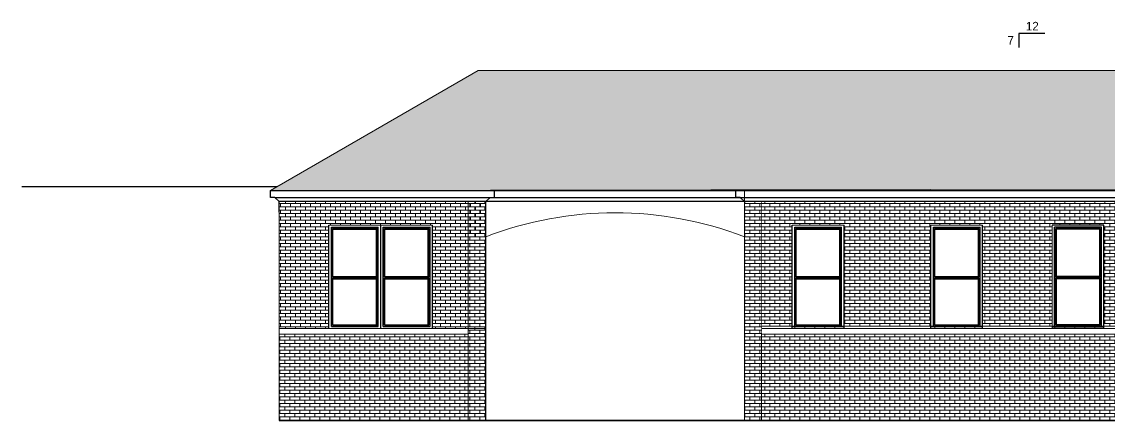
# Model space of a CAD drawing. Extents: x 4834 to 83801, y -13735 to 32221.
# Drawn here: x 10670 to 11427, y -11936 to -11658 of the extents above; entities that cross this region are included whole.
import ezdxf

# ---------------------------------------------------------------- set-up
doc = ezdxf.new("R2010")
doc.units = 0
doc.header["$LTSCALE"] = 8
doc.header["$MEASUREMENT"] = 0
for name, color, linetype in [('$1$DETAIL', 1, 'Continuous'), ('A-WALL-PATT-I', 1, 'Continuous'), ('AC_NOTES', 7, 'Continuous'), ('WINDOWS', 2, 'Continuous')]:
    doc.layers.add(name, color=color, linetype=linetype)
for name, color, linetype, lineweight in [('A-LIGHT+', 133, 'Continuous', 9), ('A-WALL', 7, 'Continuous', 40), ('DIM', 8, 'Continuous', 5), ('hatch', 8, 'Continuous', 13), ('railing', 23, 'Continuous', 15)]:
    doc.layers.add(name, color=color, linetype=linetype, lineweight=lineweight)
doc.layers.add('ELEVATION', color=7, linetype='Continuous', lineweight=25, true_color=0xdda54b)
doc.styles.get("Standard").update_dxf_attribs({"font": 'stylu.ttf'})
pattern_1 = [(0, (-2408.646, 0), (0, 2.32029), []), (90, (-2408.646, 0), (-3.48, 2.32029), [2.32029, -2.32029])]

msp = doc.modelspace()

# ---------------------------------------------------------------- hatches: boundary and pattern name
at = {"layer": 'A-WALL-PATT-I', "lineweight": 0, "ltscale": 0.5}
h = msp.add_hatch(dxfattribs=at)
h.set_pattern_fill('AR-BRSTD', color=8, scale=0.87)
h.set_pattern_definition([(0, (-2401.3087, 0), (0, 2.32029), []), (90, (-2401.3087, 0), (-3.48, 2.32029), [2.32029, -2.32029])])
h.paths.add_polyline_path([(10920.31719, -11871.67451), (10884.31719, -11871.67451), (10884.31719, -11799.63897), (10920.31719, -11799.63897)], flags=17)
h.paths.add_polyline_path([(10956.31719, -11871.67451), (10920.31719, -11871.67451), (10920.31719, -11799.63897), (10956.31719, -11799.63897)], flags=17)
h.paths.add_polyline_path([(10981.30025, -11871.67451), (10981.30025, -11807.79577), (10993.30025, -11807.79577), (10993.30025, -11871.67451), (10993.46495, -11871.67451), (10993.46495, -11783.30669), (10849.62428, -11783.30669), (10849.62428, -11871.67451)])
h = msp.add_hatch(dxfattribs=at)
h.set_pattern_fill('AR-BRSTD', color=8, scale=0.87)
h.set_pattern_definition(pattern_1)
h.paths.add_polyline_path([(10993.30025, -11783.30669), (10981.30025, -11783.30669), (10981.30025, -11935.51871), (10993.30025, -11935.51871)])
h = msp.add_hatch(dxfattribs=at)
h.set_pattern_fill('AR-BRSTD', color=8, scale=0.87)
h.set_pattern_definition(pattern_1)
h.paths.add_polyline_path([(11242.82531, -11871.67451), (11206.82531, -11871.67451), (11206.82531, -11799.63897), (11242.82531, -11799.63897)])
h.paths.add_polyline_path([(11339.33647, -11871.67451), (11303.33647, -11871.67451), (11303.33647, -11799.63897), (11339.33647, -11799.63897)])
h.paths.add_polyline_path([(11423.77739, -11871.67451), (11387.77739, -11871.67451), (11387.77739, -11799.63897), (11423.77739, -11799.63897)])
h.paths.add_polyline_path([(11173.48526, -11807.99216), (11185.48526, -11807.99216), (11185.48526, -11870.09305), (11456.33522, -11870.09305), (11456.33522, -11783.30669), (11173.48526, -11783.30669)])
h = msp.add_hatch(dxfattribs=at)
h.set_pattern_fill('AR-BRSTD', color=8, scale=0.87)
h.set_pattern_definition(pattern_1)
h.paths.add_polyline_path([(11173.48526, -11783.30669), (11173.48526, -11935.7151), (11185.48526, -11935.7151), (11185.48526, -11783.30669)])
h = msp.add_hatch(dxfattribs=at)
h.set_pattern_fill('AR-BRSTD', color=8, scale=0.87)
h.set_pattern_definition(pattern_1)
h.paths.add_polyline_path([(10981.30025, -11875.67451), (10849.62428, -11875.67451), (10849.62428, -11935.7151), (10981.30025, -11935.51871)])
h = msp.add_hatch(dxfattribs=at)
h.set_pattern_fill('AR-BRSTD', color=8, scale=0.87)
h.set_pattern_definition(pattern_1)
h.paths.add_polyline_path([(11185.48526, -11935.7151), (11456.33522, -11935.7151), (11456.33522, -11875.67451), (11185.48526, -11875.67451)])
at = {"layer": 'hatch', "linetype": 'ByBlock'}
h = msp.add_hatch(dxfattribs=at)
h.set_pattern_fill('AR-RSHKE', color=36, scale=0.65, style=0)
h.set_pattern_definition([(0, (-2408.646, 0), (16.575, 7.8), [3.9, -3.25, 4.55, -1.95, 5.85, -2.6]), (0, (-2404.746, 0.325), (16.575, 7.8), [3.25, -12.35, 2.6, -3.9]), (0, (-2396.946, -0.4875), (16.575, 7.8), [1.95, -20.15]), (90, (-2408.646, 0), (-5.525, 7.8), [7.475, -23.725]), (90, (-2404.746, 0), (-5.525, 7.8), [7.3125, -23.8875]), (90, (-2401.496, 0), (-5.525, 7.8), [6.825, -24.375]), (90, (-2396.946, -0.4875), (-5.525, 7.8), [7.475, -23.725]), (90, (-2394.996, -0.4875), (-5.525, 7.8), [7.475, -23.725]), (90, (-2389.146, 0), (-5.525, 7.8), [7.15, -24.05])])
h.paths.add_polyline_path([(11456.33522, -11774.7151), (11456.33522, -11692.14741), (10988.04926, -11692.14741), (10843.62428, -11775.53121)])

# ---------------------------------------------------------------- linework, layer by layer
at = {"layer": '$1$DETAIL'}
msp.add_line((10847.96833, -11773.02318), (10670.44676, -11773.02318), dxfattribs=at)
at = {"layer": 'A-LIGHT+'}
for p in [(10843.62428, -11775.53121), (11311.91024, -11692.14741)]:
    msp.add_line(p, (10988.04926, -11692.14741), dxfattribs=at)
for points in [[(11456.33522, -11774.7151), (11456.33522, -11692.14741), (10988.04926, -11692.14741), (10843.62428, -11775.53121)], [(10993.30025, -11783.30669), (10981.30025, -11783.30669), (10981.30025, -11935.51871), (10993.30025, -11935.51871)]]:
    msp.add_lwpolyline(points, close=True, dxfattribs=at)
at = {"layer": 'A-LIGHT+', "const_width": 0.5}
for points in [[(10993.30025, -11783.30669), (10993.30025, -11935.51871), (10981.30025, -11935.51871), (10981.30025, -11783.30669), (10993.30025, -11783.30669)], [(11173.48526, -11783.30669), (11173.48526, -11935.7151), (11185.48526, -11935.7151), (11185.48526, -11783.30669), (11173.48526, -11783.30669)]]:
    msp.add_lwpolyline(points, dxfattribs=at)
at = {"layer": 'A-LIGHT+'}
msp.add_arc((11083.4751, -12042.09464), 250.9936, 68.98481688, 111.01518312, dxfattribs=at)
at = {"layer": 'AC_NOTES', "lineweight": 30}
for p, q in [((11382.56898, -11666.21478), (11364.56898, -11666.21478)), ((11364.56898, -11666.21478), (11364.56898, -11675.96478))]:
    msp.add_line(p, q, dxfattribs=at)
at = {"layer": 'DIM'}
for p, q in [((11456.33522, -11775.53121), (10843.62428, -11775.53121)), ((11173.48526, -11775.53121), (11173.48526, -11935.7151)), ((10849.62428, -11783.30669), (10849.62428, -11935.7151)), ((10993.46495, -11783.30669), (10993.46495, -11935.7151)), ((10981.30025, -11875.67451), (10849.62428, -11875.67451)), ((11456.33522, -11875.67451), (11185.48526, -11875.67451))]:
    msp.add_line(p, q, dxfattribs=at)
for points in [[(10993.46495, -11871.67451), (10849.62428, -11871.67451), (10849.62428, -11783.30669), (10993.46495, -11783.30669)], [(10920.31719, -11871.67451), (10884.31719, -11871.67451), (10884.31719, -11799.63897), (10920.31719, -11799.63897)], [(10956.31719, -11871.67451), (10920.31719, -11871.67451), (10920.31719, -11799.63897), (10956.31719, -11799.63897)], [(11242.82531, -11871.67451), (11206.82531, -11871.67451), (11206.82531, -11799.63897), (11242.82531, -11799.63897)], [(11339.33647, -11871.67451), (11303.33647, -11871.67451), (11303.33647, -11799.63897), (11339.33647, -11799.63897)], [(11423.77739, -11871.67451), (11387.77739, -11871.67451), (11387.77739, -11799.63897), (11423.77739, -11799.63897)], [(10981.30025, -11875.67451), (10849.62428, -11875.67451), (10849.62428, -11935.7151), (10981.30025, -11935.51871)], [(11185.48526, -11935.7151), (11456.33522, -11935.7151), (11456.33522, -11875.67451), (11185.48526, -11875.67451)]]:
    msp.add_lwpolyline(points, close=True, dxfattribs=at)
msp.add_lwpolyline([(11173.48526, -11870.09305), (11173.48526, -11783.30669), (11456.33522, -11783.30669), (11456.33522, -11870.09305), (11185.48526, -11870.09305)], dxfattribs=at)
at = {"layer": 'ELEVATION'}
for p, q in [((10843.62428, -11775.53121), (11456.33522, -11775.53121)), ((10846.65581, -11780.52973), (11456.33522, -11780.52973)), ((11456.33522, -11783.30669), (10849.62428, -11783.30669))]:
    msp.add_line(p, q, dxfattribs=at)
at = {"layer": 'ELEVATION', "color": 6}
for p, q in [((10846.65581, -11780.52973), (10843.62428, -11780.52973)), ((10996.43342, -11780.52973), (10999.46495, -11780.52973)), ((11170.51679, -11780.52973), (11167.48526, -11780.52973))]:
    msp.add_line(p, q, dxfattribs=at)
for points in [[(10843.62428, -11780.52973), (10843.62428, -11775.53121)], [(10999.46495, -11780.52973), (10999.46495, -11775.53121)], [(11167.48526, -11780.52973), (11167.48526, -11775.53121)], [(10849.62428, -11783.30669), (10846.65581, -11780.52973)], [(10849.62428, -11790.63785), (10849.62428, -11783.30669)], [(10993.46495, -11783.30669), (10996.43342, -11780.52973)], [(10993.46495, -11790.63785), (10993.46495, -11783.30669)], [(11173.48526, -11783.30669), (11170.51679, -11780.52973)]]:
    msp.add_lwpolyline(points, dxfattribs=at)
at = {"layer": 'ELEVATION'}
for points in [[(11456.33522, -11783.30669), (10849.62428, -11783.30669)], [(10884.31719, -11871.67451), (10884.31719, -11799.63897)], [(10920.31719, -11871.67451), (10920.31719, -11799.63897)], [(10920.31719, -11871.67451), (10920.31719, -11799.63897)], [(10920.31719, -11871.67451), (10920.31719, -11799.63897)], [(10956.31719, -11871.67451), (10956.31719, -11799.63897)], [(10956.31719, -11871.67451), (10956.31719, -11799.63897)], [(11206.82531, -11871.67451), (11206.82531, -11799.63897)], [(11242.82531, -11871.67451), (11242.82531, -11799.63897)], [(11242.82531, -11871.67451), (11242.82531, -11799.63897)], [(11303.33647, -11871.67451), (11303.33647, -11799.63897)], [(11339.33647, -11871.67451), (11339.33647, -11799.63897)], [(11339.33647, -11871.67451), (11339.33647, -11799.63897)], [(11423.77739, -11799.63897), (11387.77739, -11799.63897)], [(11423.77739, -11871.67451), (11423.77739, -11799.63897)], [(11423.77739, -11871.67451), (11387.77739, -11871.67451)]]:
    msp.add_lwpolyline(points, dxfattribs=at)
at = {"layer": 'ELEVATION', "color": 6, "linetype": 'ByBlock', "const_width": 1}
msp.add_lwpolyline([(12021.94972, -11935.7151), (12106.63743, -11935.7151), (10849.62428, -11935.7151)], dxfattribs=at)
at = {"layer": 'railing'}
for points in [[(10993.46495, -11871.67451), (10849.62428, -11871.67451)], [(11456.33522, -11871.67451), (11185.48526, -11871.67451)]]:
    msp.add_lwpolyline(points, dxfattribs=at)
at = {"layer": 'WINDOWS'}
for p, q in [((10918.65102, -11870.34158), (10918.65102, -11801.08299)), ((10954.65102, -11870.34158), (10954.65102, -11801.08299)), ((11241.15914, -11870.34158), (11241.15914, -11801.08299)), ((11337.67029, -11870.34158), (11337.67029, -11801.08299)), ((11389.44357, -11870.34158), (11389.44357, -11801.08299))]:
    msp.add_line(p, q, dxfattribs=at)
for points in [[(10885.98336, -11870.34158), (10885.98336, -11801.08299)], [(10885.98336, -11801.08299), (10918.65102, -11801.08299)], [(10918.65102, -11870.34158), (10918.65102, -11801.08299)], [(10921.98336, -11870.34158), (10921.98336, -11801.08299)], [(10921.98336, -11801.08299), (10954.65102, -11801.08299)], [(10954.65102, -11870.34158), (10954.65102, -11801.08299)], [(11208.49149, -11870.34158), (11208.49149, -11801.08299)], [(11208.49149, -11801.08299), (11241.15914, -11801.08299)], [(11241.15914, -11870.34158), (11241.15914, -11801.08299)], [(11305.00264, -11870.34158), (11305.00264, -11801.08299)], [(11305.00264, -11801.08299), (11337.67029, -11801.08299)], [(11337.67029, -11870.34158), (11337.67029, -11801.08299)], [(11422.11122, -11801.08299), (11389.44357, -11801.08299)], [(11389.44357, -11870.34158), (11389.44357, -11801.08299)], [(11422.11122, -11870.34158), (11422.11122, -11801.08299)], [(10886.87199, -11835.75508), (10886.87199, -11802.08269)], [(10886.87199, -11802.08269), (10917.76239, -11802.08269)], [(10887.09414, -11835.53293), (10887.09414, -11802.41592)], [(10887.09414, -11802.41592), (10917.42916, -11802.41592)], [(10917.42916, -11835.53293), (10917.42916, -11802.41592)], [(10917.76239, -11835.75508), (10917.76239, -11802.08269)], [(10922.87199, -11835.75508), (10922.87199, -11802.08269)], [(10922.87199, -11802.08269), (10953.76239, -11802.08269)], [(10923.09414, -11835.53293), (10923.09414, -11802.41592)], [(10923.09414, -11802.41592), (10953.42916, -11802.41592)], [(10953.42916, -11835.53293), (10953.42916, -11802.41592)], [(10953.76239, -11835.75508), (10953.76239, -11802.08269)], [(11209.38011, -11835.75508), (11209.38011, -11802.08269)], [(11209.38011, -11802.08269), (11240.27052, -11802.08269)], [(11209.60227, -11835.53293), (11209.60227, -11802.41592)], [(11209.60227, -11802.41592), (11239.93728, -11802.41592)], [(11239.93728, -11835.53293), (11239.93728, -11802.41592)], [(11240.27052, -11835.75508), (11240.27052, -11802.08269)], [(11305.89127, -11835.75508), (11305.89127, -11802.08269)], [(11305.89127, -11802.08269), (11336.78167, -11802.08269)], [(11306.11342, -11835.53293), (11306.11342, -11802.41592)], [(11306.11342, -11802.41592), (11336.44843, -11802.41592)], [(11336.44843, -11835.53293), (11336.44843, -11802.41592)], [(11336.78167, -11835.75508), (11336.78167, -11802.08269)], [(11421.22259, -11802.08269), (11390.33219, -11802.08269)], [(11390.33219, -11835.75508), (11390.33219, -11802.08269)], [(11421.00044, -11802.41592), (11390.66543, -11802.41592)], [(11390.66543, -11835.53293), (11390.66543, -11802.41592)], [(11421.00044, -11835.53293), (11421.00044, -11802.41592)], [(11421.22259, -11835.75508), (11421.22259, -11802.08269)], [(10885.98336, -11836.64371), (10918.65102, -11836.64371)], [(10886.87199, -11835.75508), (10917.76239, -11835.75508)], [(10886.87199, -11869.23079), (10886.87199, -11836.64371)], [(10887.09414, -11835.53293), (10917.42916, -11835.53293)], [(10887.09414, -11869.11972), (10887.09414, -11836.97694)], [(10887.09414, -11836.97694), (10917.42916, -11836.97694)], [(10917.42916, -11869.11972), (10917.42916, -11836.97694)], [(10917.76239, -11869.23079), (10917.76239, -11836.64371)], [(10921.98336, -11836.64371), (10954.65102, -11836.64371)], [(10922.87199, -11835.75508), (10953.76239, -11835.75508)], [(10922.87199, -11869.23079), (10922.87199, -11836.64371)], [(10923.09414, -11835.53293), (10953.42916, -11835.53293)], [(10923.09414, -11869.11972), (10923.09414, -11836.97694)], [(10923.09414, -11836.97694), (10953.42916, -11836.97694)], [(10953.42916, -11869.11972), (10953.42916, -11836.97694)], [(10953.76239, -11869.23079), (10953.76239, -11836.64371)], [(11208.49149, -11836.64371), (11241.15914, -11836.64371)], [(11209.38011, -11835.75508), (11240.27052, -11835.75508)], [(11209.38011, -11869.23079), (11209.38011, -11836.64371)], [(11209.60227, -11835.53293), (11239.93728, -11835.53293)], [(11209.60227, -11869.11972), (11209.60227, -11836.97694)], [(11209.60227, -11836.97694), (11239.93728, -11836.97694)], [(11239.93728, -11869.11972), (11239.93728, -11836.97694)], [(11240.27052, -11869.23079), (11240.27052, -11836.64371)], [(11305.00264, -11836.64371), (11337.67029, -11836.64371)], [(11305.89127, -11835.75508), (11336.78167, -11835.75508)], [(11305.89127, -11869.23079), (11305.89127, -11836.64371)], [(11306.11342, -11835.53293), (11336.44843, -11835.53293)], [(11306.11342, -11869.11972), (11306.11342, -11836.97694)], [(11306.11342, -11836.97694), (11336.44843, -11836.97694)], [(11336.44843, -11869.11972), (11336.44843, -11836.97694)], [(11336.78167, -11869.23079), (11336.78167, -11836.64371)], [(11422.11122, -11836.64371), (11389.44357, -11836.64371)], [(11421.22259, -11835.75508), (11390.33219, -11835.75508)], [(11390.33219, -11869.23079), (11390.33219, -11836.64371)], [(11421.00044, -11835.53293), (11390.66543, -11835.53293)], [(11421.00044, -11836.97694), (11390.66543, -11836.97694)], [(11390.66543, -11869.11972), (11390.66543, -11836.97694)], [(11421.00044, -11869.11972), (11421.00044, -11836.97694)], [(11421.22259, -11869.23079), (11421.22259, -11836.64371)], [(10886.87199, -11869.23079), (10917.76239, -11869.23079)], [(10887.09414, -11869.11972), (10917.42916, -11869.11972)], [(10922.87199, -11869.23079), (10953.76239, -11869.23079)], [(10923.09414, -11869.11972), (10953.42916, -11869.11972)], [(11209.38011, -11869.23079), (11240.27052, -11869.23079)], [(11209.60227, -11869.11972), (11239.93728, -11869.11972)], [(11305.89127, -11869.23079), (11336.78167, -11869.23079)], [(11306.11342, -11869.11972), (11336.44843, -11869.11972)], [(11421.22259, -11869.23079), (11390.33219, -11869.23079)], [(11421.00044, -11869.11972), (11390.66543, -11869.11972)], [(10885.98336, -11870.34158), (10918.65102, -11870.34158)], [(10921.98336, -11870.34158), (10954.65102, -11870.34158)], [(11208.49149, -11870.34158), (11241.15914, -11870.34158)], [(11305.00264, -11870.34158), (11337.67029, -11870.34158)], [(11422.11122, -11870.34158), (11389.44357, -11870.34158)]]:
    msp.add_lwpolyline(points, dxfattribs=at)

# ---------------------------------------------------------------- texts
at = {"layer": 'A-WALL', "insert": (11369.45497, -11658.20606), "char_height": 6, "attachment_point": 1}
msp.add_mtext('12', dxfattribs=at)
at = {"layer": 'A-WALL', "insert": (11356.63088, -11668.01647), "char_height": 6, "width": 5.2093704, "attachment_point": 1}
msp.add_mtext('7', dxfattribs=at)

doc.saveas('drawing.dxf')
